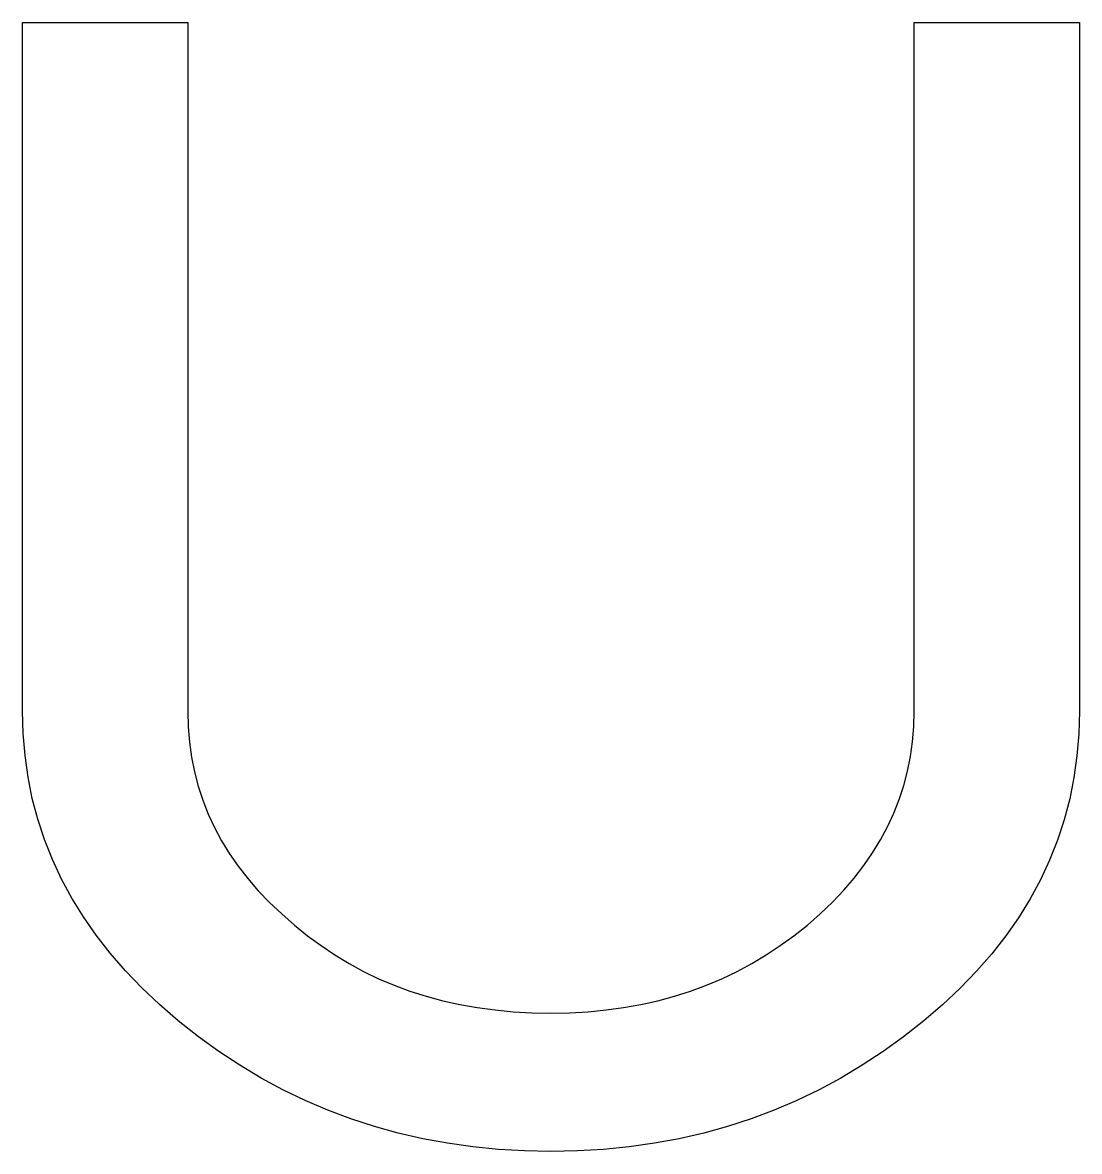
# Model space of a CAD drawing. Header units: metres. Extents: x 0 to 46.8, y 0 to 50.
import ezdxf

# ---------------------------------------------------------------- set-up
doc = ezdxf.new("R2010")
doc.units = ezdxf.units.M

msp = doc.modelspace()

# ---------------------------------------------------------------- linework, layer by layer
msp.add_lwpolyline([(46.797, 19.499), (46.77, 18.498), (46.689, 17.517), (46.554, 16.555), (46.366, 15.612), (46.123, 14.688), (45.827, 13.783), (45.477, 12.897), (45.073, 12.03), (44.615, 11.182), (44.104, 10.353), (43.538, 9.543), (42.919, 8.753), (42.245, 7.981), (41.518, 7.228), (40.737, 6.495), (39.903, 5.78), (39.014, 5.08), (38.106, 4.425), (37.179, 3.816), (36.233, 3.251), (35.269, 2.732), (34.285, 2.258), (33.282, 1.829), (32.26, 1.445), (31.219, 1.106), (30.159, 0.813), (29.08, 0.564), (27.981, 0.361), (26.864, 0.203), (25.728, 0.09), (24.573, 0.023), (23.398, 0), (22.224, 0.023), (21.069, 0.09), (19.932, 0.203), (18.815, 0.361), (17.717, 0.564), (16.638, 0.813), (15.578, 1.106), (14.537, 1.445), (13.515, 1.829), (12.512, 2.258), (11.528, 2.732), (10.563, 3.251), (9.617, 3.816), (8.691, 4.425), (7.783, 5.08), (6.894, 5.78), (6.059, 6.503), (5.278, 7.243), (4.551, 8.002), (3.878, 8.779), (3.259, 9.573), (2.693, 10.386), (2.181, 11.216), (1.724, 12.065), (1.32, 12.931), (0.969, 13.816), (0.673, 14.718), (0.431, 15.638), (0.242, 16.576), (0.108, 17.532), (0.027, 18.507), (0, 19.499), (0, 50), (7.312, 50), (7.312, 19.499), (7.33, 18.809), (7.386, 18.132), (7.478, 17.468), (7.608, 16.818), (7.774, 16.18), (7.978, 15.555), (8.218, 14.944), (8.496, 14.345), (8.81, 13.76), (9.162, 13.188), (9.55, 12.628), (9.976, 12.082), (10.438, 11.549), (10.937, 11.029), (11.474, 10.522), (12.047, 10.028), (12.622, 9.556), (13.215, 9.114), (13.826, 8.703), (14.454, 8.322), (15.101, 7.971), (15.765, 7.651), (16.448, 7.362), (17.148, 7.103), (17.867, 6.875), (18.603, 6.677), (19.357, 6.509), (20.13, 6.372), (20.92, 6.265), (21.728, 6.189), (22.554, 6.143), (23.398, 6.128), (24.226, 6.143), (25.038, 6.189), (25.834, 6.265), (26.615, 6.372), (27.379, 6.509), (28.128, 6.677), (28.861, 6.875), (29.579, 7.103), (30.28, 7.362), (30.966, 7.651), (31.636, 7.971), (32.29, 8.322), (32.929, 8.703), (33.551, 9.114), (34.158, 9.556), (34.749, 10.028), (35.323, 10.53), (35.859, 11.044), (36.359, 11.57), (36.821, 12.108), (37.246, 12.658), (37.635, 13.22), (37.986, 13.794), (38.301, 14.38), (38.578, 14.978), (38.819, 15.588), (39.022, 16.21), (39.189, 16.844), (39.318, 17.489), (39.411, 18.147), (39.466, 18.817), (39.485, 19.499), (39.485, 50), (46.797, 50), (46.797, 19.499)])

doc.saveas('drawing.dxf')
